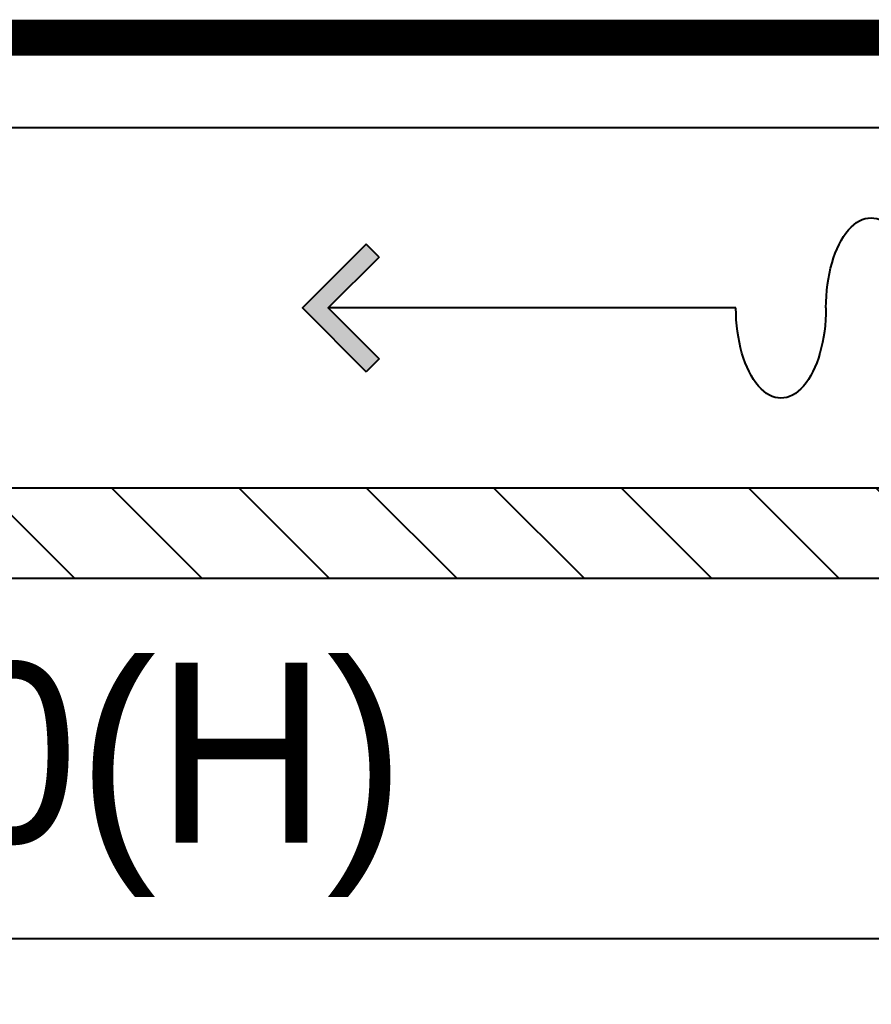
# Model space of a CAD drawing. Header units: inches. Extents: x -53835 to 52744, y -79586 to -50910.
# Drawn here: x 24051 to 24524, y -64863 to -64317 of the extents above; entities that cross this region are included whole.
import ezdxf

# ---------------------------------------------------------------- set-up
doc = ezdxf.new("R2010")
doc.units = ezdxf.units.IN
doc.header["$LTSCALE"] = 50
doc.header["$MEASUREMENT"] = 0
doc.linetypes.add('HID', pattern=[2.5, 1.5, -1])
for name, color, linetype in [('0-ELC TEXT', 7, 'Continuous'), ('01. F-소품', 3, 'Continuous'), ('06-LIGHT', 4, 'Continuous'), ('07-DIM WAL', 5, 'Continuous'), ('3.기호.계단선', 30, 'Continuous'), ('도면층4', 4, 'Continuous')]:
    doc.layers.add(name, color=color, linetype=linetype)
doc.styles.add('스타일1', font='HY울릉도M.TTF')
doc.styles.add('코레일둥고', font='Korail_Round_Gothic_Medium.ttf')
doc.dimstyles.new('50', dxfattribs={"dimscale": 50, "dimtxt": 2.5, "dimasz": 2.5, "dimexe": 1.25, "dimexo": 2, "dimtad": 1, "dimtxsty": '스타일1', "dimblk": 'DOTSMALL', "dimcen": 2.5, "dimclrd": 1, "dimclre": 1, "dimclrt": 2, "dimadec": 0, "dimazin": 0, "dimtfac": 1, "dimtix": 1, "dimtmove": 0, "dimatfit": 3, "dimldrblk": 'DOTSMALL', "dimfxl": 1.25, "dimarcsym": 0})

# ---------------------------------------------------------------- blocks, each defined once
blk = doc.blocks.new('_DOTSMALL')
at = {"color": 0, "linetype": 'ByBlock', "const_width": 0.5}
blk.add_lwpolyline([(-0.0625, 0, 1), (0.0625, 0, 1)], format="xyb", close=True, dxfattribs=at)
blk = doc.blocks.new('*D295')
at = {"layer": '07-DIM WAL', "color": 1, "lineweight": -2, "transparency": 16777216}
for p, q in [((22128.63, -64727), (22128.63, -65817)), ((25173.63, -64727), (25173.63, -65817)), ((25173.63, -65754.5), (22128.63, -65754.5))]:
    blk.add_line(p, q, dxfattribs=at)
at = {"layer": 'Defpoints', "color": 0, "transparency": 16777216}
for p in [(22128.63, -64627), (25173.63, -64627), (22128.63, -65754.5)]:
    blk.add_point(p, dxfattribs=at)
at = {"layer": '07-DIM WAL', "color": 1, "lineweight": -2, "transparency": 16777216, "xscale": 125, "yscale": 125, "zscale": 125, "rotation": 180}
blk.add_blockref('_DOTSMALL', (22128.63, -65754.5), dxfattribs=at)
at = {"layer": '07-DIM WAL', "color": 1, "lineweight": -2, "transparency": 16777216, "xscale": 125, "yscale": 125, "zscale": 125}
blk.add_blockref('_DOTSMALL', (25173.63, -65754.5), dxfattribs=at)
at = {"layer": '07-DIM WAL', "color": 2, "transparency": 16777216, "insert": (23651.13, -65658.26), "char_height": 125, "attachment_point": 5, "style": '스타일1'}
blk.add_mtext('3045', dxfattribs=at)
blk = doc.blocks.new('vudauseh')
at = {"layer": '도면층4'}
blk.add_lwpolyline([(-40589.97, -66055.24), (-43519.97, -66055.24), (-43519.97, -65855.24), (-40589.97, -65855.24)], close=True, dxfattribs=at)
at = {"layer": '0-ELC TEXT', "style": '코레일둥고'}
blk.add_text('2930(W)X2330(H)', height=100, dxfattribs=at).set_placement((-42560.16, -66002.01))
blk = doc.blocks.new('cjswjdehds')
at = {"layer": '3.기호.계단선'}
h = blk.add_hatch(dxfattribs=at)
h.set_pattern_fill('_USER', color=8, scale=50, angle=135, pattern_type=0)
h.set_pattern_definition([(135, (18465, -250), (-35.35534, -35.35534), [])])
h.paths.add_polyline_path([(25173.63, -64577), (22243.23, -64577), (22243.23, -64627), (25173.63, -64627)])
at = {"layer": '3.기호.계단선', "color": 8}
blk.add_lwpolyline([(25173.63, -64577), (22243.23, -64577), (22243.23, -64627), (25173.63, -64627)], close=True, dxfattribs=at)
blk.add_blockref('vudauseh', (65763.6, 1228.24))
blk = doc.blocks.new('FFSFDF')
at = {"layer": '01. F-소품'}
blk.add_hatch(color=8, dxfattribs=at).paths.add_polyline_path([(1567672.88, 1746751.14), (1567679.95, 1746744.07), (1567715.3, 1746779.43), (1567679.95, 1746814.78), (1567672.88, 1746807.71), (1567701.16, 1746779.43)])
at = {"layer": '01. F-소품', "color": 8}
for p, q in [((1567672.88, 1746807.71), (1567679.95, 1746814.78)), ((1567474.76, 1746779.43), (1567701.16, 1746779.43)), ((1567672.88, 1746751.14), (1567679.95, 1746744.07))]:
    blk.add_line(p, q, dxfattribs=at)
for points in [[(1567679.95, 1746814.78), (1567715.3, 1746779.43), (1567679.95, 1746744.07)], [(1567672.88, 1746807.71), (1567701.16, 1746779.43), (1567672.88, 1746751.14)]]:
    blk.add_lwpolyline(points, dxfattribs=at)
for centre, start_param, end_param in [((1567399.76, 1746779.43), 1.570796, 4.712389), ((1567449.76, 1746779.43), 4.712389, 7.853982)]:
    blk.add_ellipse(centre, major_axis=(0, -50), ratio=0.5, start_param=start_param, end_param=end_param, dxfattribs=at)

msp = doc.modelspace()

# ---------------------------------------------------------------- linework, layer by layer
at = {"layer": '06-LIGHT', "color": 10, "linetype": 'HID', "const_width": 20}
msp.add_lwpolyline([(25173.631, -64327.002), (22243.228, -64327.002)], dxfattribs=at)
at = {"layer": '06-LIGHT'}
msp.add_lwpolyline([(25173.631, -64377.002), (22243.228, -64377.002)], dxfattribs=at)

# ---------------------------------------------------------------- block references
msp.add_blockref('cjswjdehds', (0, 0))
at = {"color": 0, "xscale": -1}
msp.add_blockref('FFSFDF', (1591923.394, -1811256.431), dxfattribs=at)

# ---------------------------------------------------------------- dimensions: what is measured, and where the dimension line sits
at = {"layer": '07-DIM WAL'}
dim = msp.add_linear_dim(base=(22128.631, -65754.502), p1=(25173.631, -64627.002), p2=(22128.631, -64627.002), angle=180, dimstyle='50', dxfattribs=at)
dim.commit()
dim.dimension.update_dxf_attribs({"geometry": '*D295', "text_midpoint": (23651.131, -65658.255)})

doc.saveas('drawing.dxf')
